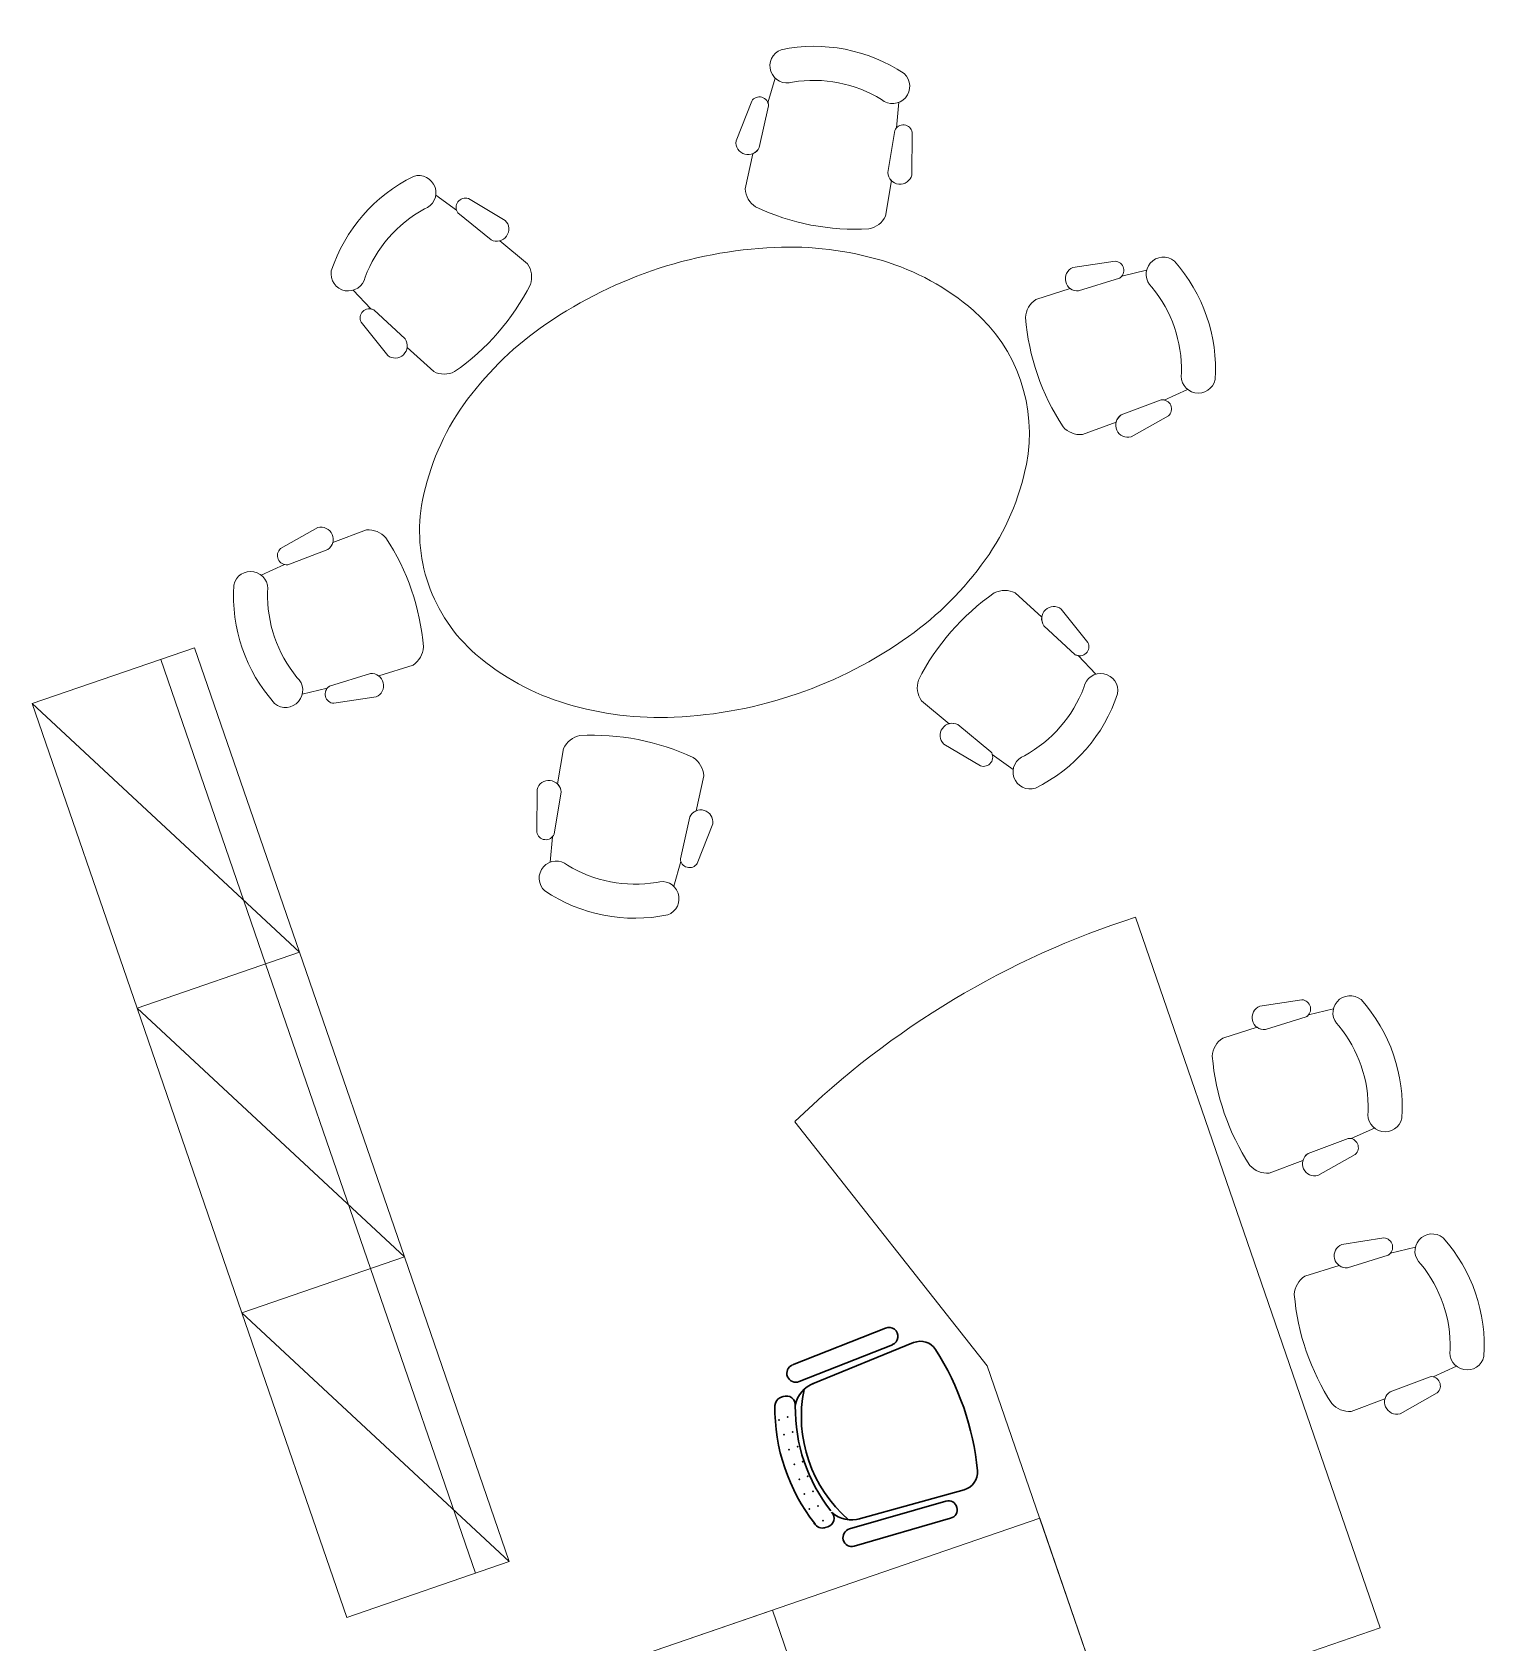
# Model space of a CAD drawing. Extents: x 760773 to 1075934, y 719259 to 1013331.
# Drawn here: x 812343 to 816408, y 836585 to 841085 of the extents above; entities that cross this region are included whole.
import ezdxf

# ---------------------------------------------------------------- set-up
doc = ezdxf.new("R2010")
doc.units = 0
doc.header["$MEASUREMENT"] = 0
doc.layers.add('72471 FF-FUR', color=9, linetype='Continuous', lineweight=30)
doc.layers.add('Default', color=7, linetype='Continuous', lineweight=0)

# ---------------------------------------------------------------- blocks, each defined once
blk = doc.blocks.new('CHAIR13')
at = {"layer": 'Default', "color": 0, "linetype": 'ByBlock', "ltscale": 12.700013, "flags": 128}
for points in [[(0.099, 0.2986), (0.217, 0.3166), (0.217, 0.3166, -0.736549), (0.2289, 0.2688), (0.115, 0.2332), (0.115, 0.2332, -0.857709), (0.099, 0.2986)], [(0.32, 0.2438, -0.178907), (0.4023, 0.0049, 0.986284), (0.4965, -0.0142, 0.201081), (0.3825, 0.3169, 0.986284), (0.32, 0.2438)], [(0.4198, -0.0417), (0.3546, -0.0713, 0.085099), (0.3459, -0.0709), (0.2342, -0.113, 0.186029), (0.2199, -0.1328), (0.1255, -0.1678, -0.23574), (0.0716, -0.146, -0.124929), (-0.0335, 0.1591, -0.23574), (-0.0044, 0.2095), (0.0915, 0.24, 0.186029), (0.115, 0.2332), (0.2289, 0.2688, 0.085099), (0.2355, 0.2745), (0.3051, 0.2913)], [(0.2619, -0.1744), (0.3659, -0.1159), (0.3659, -0.1159, 0.736549), (0.3459, -0.0709), (0.2342, -0.113), (0.2342, -0.113, 0.857709), (0.2619, -0.1744)]]:
    blk.add_lwpolyline(points, format="xyb", dxfattribs=at)
blk = doc.blocks.new('CHAIR14')
at = {"layer": 'Default', "color": 0, "linetype": 'ByBlock', "ltscale": 12.700013, "flags": 128}
for points in [[(0.099, 0.2986), (0.217, 0.3166), (0.217, 0.3166, -0.736549), (0.2289, 0.2688), (0.115, 0.2332), (0.115, 0.2332, -0.857709), (0.099, 0.2986)], [(0.4023, 0.0049, 0.178907), (0.32, 0.2438, -0.986284), (0.3825, 0.3169, -0.201081), (0.4965, -0.0142, -0.986284), (0.4023, 0.0049)], [(0.3051, 0.2913), (0.2355, 0.2745, -0.085099), (0.2289, 0.2688), (0.115, 0.2332, -0.186029), (0.0915, 0.24), (-0.0044, 0.2095, 0.23574), (-0.0335, 0.1591, 0.124929), (0.0716, -0.146, 0.23574), (0.1255, -0.1678), (0.2199, -0.1328, -0.186029), (0.2342, -0.113), (0.3459, -0.0709, -0.085099), (0.3546, -0.0713), (0.4198, -0.0417)], [(0.2619, -0.1744), (0.3659, -0.1159), (0.3659, -0.1159, 0.736549), (0.3459, -0.0709), (0.2342, -0.113), (0.2342, -0.113, 0.857709), (0.2619, -0.1744)]]:
    blk.add_lwpolyline(points, format="xyb", dxfattribs=at)
blk = doc.blocks.new('CHAIR1_11')
at = {"color": 0, "linetype": 'ByBlock', "lineweight": -2, "ltscale": 0.5, "flags": 128}
for points in [[(6.93, -15.09), (7.2, -12.28, -0.085099), (7.07, -11.97), (7.21, -7.27, -0.186029), (7.76, -6.48), (7.86, -2.52, 0.23574), (6.35, -0.79, 0.124929), (-6.35, -0.79, 0.23574), (-7.86, -2.52), (-7.76, -6.48, -0.186029), (-7.21, -7.27), (-7.07, -11.97, -0.085099), (-7.2, -12.28), (-6.93, -15.09)], [(-9.85, -7.51), (-9, -12.13), (-9, -12.13, 0.736549), (-7.07, -11.97), (-7.21, -7.27), (-7.21, -7.27, 0.857709), (-9.85, -7.51)], [(9.85, -7.51), (9, -12.13), (9, -12.13, -0.736549), (7.07, -11.97), (7.21, -7.27), (7.21, -7.27, -0.857709), (9.85, -7.51)], [(-4.98, -15.04, 0.178907), (4.98, -15.04, -0.986284), (6.89, -18.3, -0.201081), (-6.89, -18.3, -0.986284), (-4.98, -15.04)]]:
    blk.add_lwpolyline(points, format="xyb", dxfattribs=at)
blk = doc.blocks.new('X30')
at = {"color": 0}
for p in [(36290.625, 43356.25), (36334.375, 43356.25), (36378.125, 43356.25), (36421.875, 43356.25), (36465.625, 43356.25), (36509.375, 43356.25), (36553.125, 43356.25), (36596.875, 43356.25)]:
    blk.add_point(p, dxfattribs=at)
blk = doc.blocks.new('c7_12')
at = {"color": 0, "linetype": 'ByBlock'}
for p, q in [((-192.4, 467.4), (-192, 475.1)), ((192.4, 467.4), (192, 475.1)), ((-267.6, 414.6), (-280.8, 134.6)), ((-217.7, 411.4), (-230.9, 131.4)), ((217.7, 411.4), (230.8, 131.4)), ((267.6, 414.6), (280.7, 134.6)), ((-199.5, 380), (-217.5, 72.7)), ((199.2, 378.3), (217.1, 73.7))]:
    blk.add_line(p, q, dxfattribs=at)
for centre, radius, start, end in [((-167.1, 474), 25, 100.3884, 177.4438), ((0.5, 4), 523.7, 70.4182, 109.1761), ((167.1, 474), 25, 2.5562, 69.1297), ((-0.2, 75.6), 382.2, 59.7683, 120.2317), ((-167.4, 466.3), 25, 177.4438, 294.5277), ((0.5, 4), 466.7, 70.4182, 109.1761), ((167.4, 466.3), 25, 245.4723, 2.5562), ((-242.7, 413), 25, 356.2298, 176.2298), ((-117.9, 371.9), 82, 119.0663, 178.9882), ((117.2, 372.1), 82.3, 1.0429, 60.6025), ((242.6, 413), 25, 3.7702, 183.7702), ((-255.8, 133), 25, 176.2298, 356.2298), ((255.8, 133), 25, 183.7702, 3.7702), ((-167.6, 69.4), 50, 176.2298, 256.6171), ((167.2, 70.4), 50, 283.7289, 3.7913), ((-2.3, 764.2), 764.2, 256.6171, 283.7289)]:
    blk.add_arc(centre, radius, start, end, dxfattribs=at)
for p in [(-36462.7, -42856.7), (-36462.7, -42882)]:
    blk.add_blockref('X30', p, dxfattribs=at)
blk = doc.blocks.new('MD-TABLE1')
at = {"color": 0, "linetype": 'ByBlock', "lineweight": -2, "flags": 128}
for points in [[(0, 0), (-600, 0), (-600, -1200), (0, -1200), (0, 0)], [(-600, 0), (0, 0), (0, -410), (-600, -410), (-600, 0)], [(-597.2, 0), (0, -410)], [(-1869.8, -913.9), (-1050, -1200), (0, -1200), (0, -2000), (-2100, -2000)]]:
    blk.add_lwpolyline(points, dxfattribs=at)
at = {"color": 0, "linetype": 'ByBlock', "lineweight": -2}
blk.add_arc((319, -1945.2), 2419.7, 154.7712, 181.2966, dxfattribs=at)
at = {"color": 0, "linetype": 'ByBlock', "lineweight": -2, "extrusion": (0, 0, -1), "zscale": -1, "rotation": 359.8642890785741}
blk.add_blockref('c7_12', (960.9, -1099.6), dxfattribs=at)

msp = doc.modelspace()

# ---------------------------------------------------------------- linework, layer by layer
at = {"layer": '72471 FF-FUR', "lineweight": 0, "ltscale": 0.001, "flags": 128}
for points in [[(814137.29452, 839171.22854, -0.0833393657), (813836.50941, 839208.21204, -0.1066614036), (813582.1782, 839347.53588, -0.1321381591), (813450.30827, 839542.63904, -0.1321381591), (813434.1057, 839777.56967, -0.1066614036), (813548.7451, 840043.94028, -0.0833393657), (813762.99768, 840258.26548, -0.1448303873), (814417.97954, 840483.79382, -0.1448303873)], [(814417.97954, 840483.79382, -0.0833393657), (814718.76464, 840446.81032, -0.1066614036), (814973.09585, 840307.48647, -0.2689727145), (815121.16836, 839877.45269, -0.1066614036), (815006.52896, 839611.08207, -0.0833393657), (814792.27637, 839396.75688, -0.1448303873), (814137.29452, 839171.22854, -0.1448303873)]]:
    msp.add_lwpolyline(points, format="xyb", dxfattribs=at)
for points in [[(813090.03232, 838514.35415), (812797.02098, 839365.32087), (812343.17206, 839209.04816), (812636.1834, 838358.08144)], [(812797.02098, 839365.32087), (812343.17206, 839209.04816), (813090.03232, 838514.35415), (812636.1834, 838358.08144)], [(812995.48046, 838481.79734), (812702.46912, 839332.76405)], [(812343.17206, 839209.04816), (813090.03232, 838514.35415)], [(813383.04366, 837663.38743), (813090.03232, 838514.35415), (812636.1834, 838358.08144), (812929.19474, 837507.11472)], [(813090.03232, 838514.35415), (812636.1834, 838358.08144), (813383.04366, 837663.38743), (812929.19474, 837507.11472)], [(813288.4918, 837630.83062), (812995.48046, 838481.79734)], [(812636.1834, 838358.08144), (813383.04366, 837663.38743)], [(813676.055, 836812.42072), (813383.04366, 837663.38743), (812929.19474, 837507.11472), (813222.20608, 836656.148)], [(813383.04366, 837663.38743), (812929.19474, 837507.11472), (813676.055, 836812.42072), (813222.20608, 836656.148)], [(813581.50314, 836779.8639), (813288.4918, 837630.83062)]]:
    msp.add_lwpolyline(points, dxfattribs=at)

# ---------------------------------------------------------------- block references
at = {"layer": '72471 FF-FUR', "lineweight": 0, "ltscale": 0.001, "extrusion": (0, 0, -1), "zscale": -25.39998628400676}
for p, xscale, yscale, rotation in [((-814519.24898, 840546.41261), 25.39998628398672, 25.39998628398672, 191.0000000011152), ((-813644.6443, 840245.26207), 25.39998628398715, 25.39998628398715, 131.0000000010833), ((-815152.24171, 840128.66172), 25.39998628398461, 25.39998628398461, 251.0000000011161), ((-813403.03235, 839526.36064), 25.39998628396991, 25.39998628396991, 71.00000000105037), ((-814910.62976, 839409.76029), 25.39998628399244, 25.39998628399244, 311.0000000011284), ((-814036.02508, 839108.60975), 25.39998628399333, 25.39998628399333, 11.00000000110691)]:
    msp.add_blockref('CHAIR1_11', p, dxfattribs=dict(at, xscale=xscale, yscale=yscale, rotation=rotation))
at = {"layer": '72471 FF-FUR', "linetype": 'Continuous', "lineweight": 0, "ltscale": 0.001, "extrusion": (0, 0, -1), "zscale": -1, "rotation": 250.9999999999999}
msp.add_blockref('MD-TABLE1', (-814219.26676, 835975.57792), dxfattribs=at)
at = {"layer": '72471 FF-FUR', "linetype": 'Continuous', "lineweight": 0, "ltscale": 0.001, "xscale": 999.9999999999975, "yscale": 999.9999999999975, "zscale": 999.9999999999975}
for name, p in [('CHAIR14', (815674.25192, 838065.07276)), ('CHAIR13', (815903.42533, 837399.50483))]:
    msp.add_blockref(name, p, dxfattribs=at)

doc.saveas('drawing.dxf')
